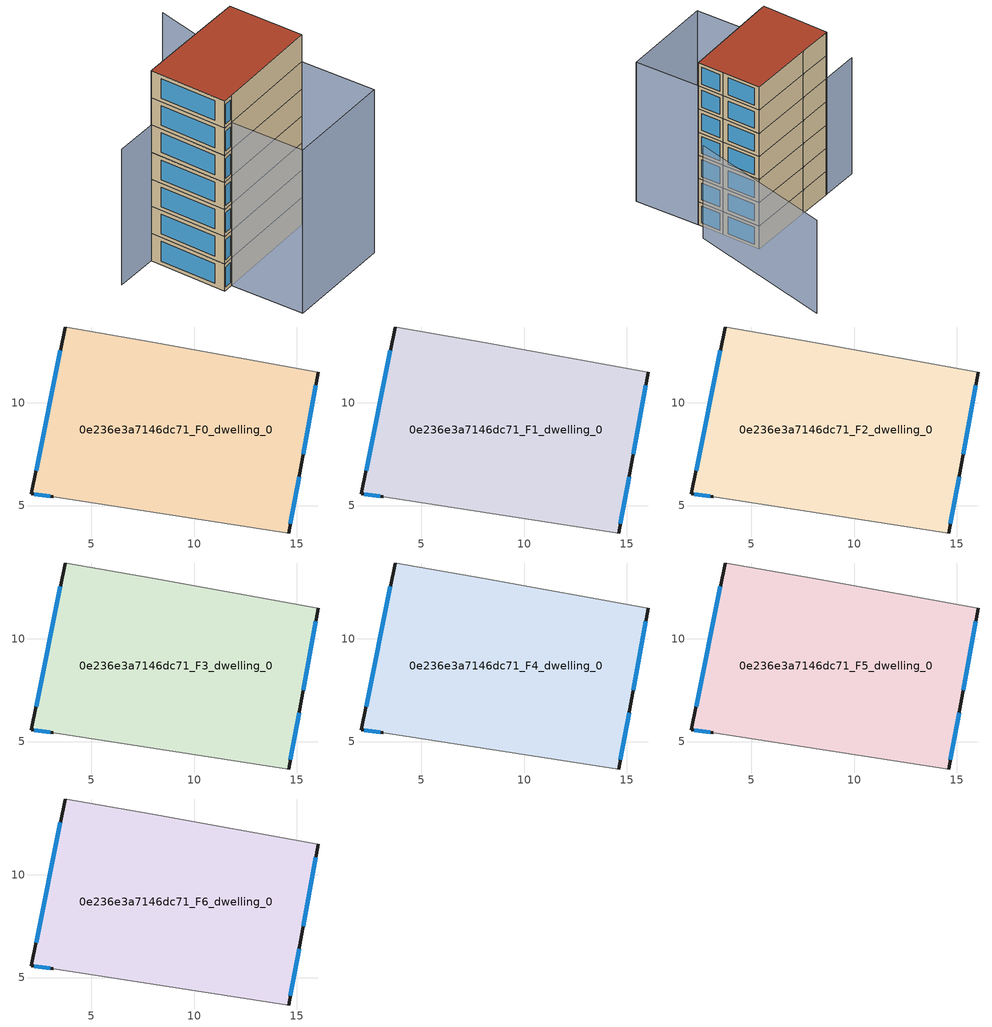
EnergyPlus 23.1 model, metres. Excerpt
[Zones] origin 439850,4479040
0e236e3a7146dc71_F0_dwelling_0
 floor ground (EU_floor_Construction): 16.03,11.49 15.19,6.84 14.6,3.66 3.15,5.42 2.09,5.57 3.72,13.68 3.8,13.67 8,12.94 z0
 wall outside (EU_wall_Construction): 14.6,3.66 15.19,6.84 16.03,11.49 / 3.72,13.68 2.09,5.57 3.15,5.42 z0:3
 wall adiabatic (EU_wall_Construction): 16.03,11.49 8,12.94 3.8,13.67 3.72,13.68 / 3.15,5.42 14.6,3.66 z0:3
 window (EU_Window_Construction): 15.3,7.49 15.91,10.84 / 14.68,4.1 15.11,6.4 / 2.23,5.55 3.01,5.44 / 3.49,12.56 2.31,6.7 z0.42:2.58
0e236e3a7146dc71_F1_dwelling_0
 floor to 0e236e3a7146dc71_F0_dwelling_0 (EU_floor_Construction): 16.03,11.49 15.19,6.84 14.6,3.66 3.15,5.42 2.09,5.57 3.72,13.68 3.8,13.67 8,12.94 z3
 wall outside (EU_wall_Construction): 14.6,3.66 15.19,6.84 16.03,11.49 / 3.72,13.68 2.09,5.57 3.15,5.42 z3:6
 wall adiabatic (EU_wall_Construction): 16.03,11.49 8,12.94 3.8,13.67 3.72,13.68 / 3.15,5.42 14.6,3.66 z3:6
 window (EU_Window_Construction): 15.3,7.49 15.91,10.84 / 14.68,4.1 15.11,6.4 / 2.23,5.55 3.01,5.44 / 3.49,12.56 2.31,6.7 z3.42:5.58
0e236e3a7146dc71_F2_dwelling_0
 floor to 0e236e3a7146dc71_F1_dwelling_0 (EU_floor_Construction): 16.03,11.49 15.19,6.84 14.6,3.66 3.15,5.42 2.09,5.57 3.72,13.68 3.8,13.67 8,12.94 z6
 wall outside (EU_wall_Construction): 14.6,3.66 15.19,6.84 16.03,11.49 / 3.72,13.68 2.09,5.57 3.15,5.42 z6:9
 wall adiabatic (EU_wall_Construction): 16.03,11.49 8,12.94 3.8,13.67 3.72,13.68 / 3.15,5.42 14.6,3.66 z6:9
 window (EU_Window_Construction): 15.3,7.49 15.91,10.84 / 14.68,4.1 15.11,6.4 / 2.23,5.55 3.01,5.44 / 3.49,12.56 2.31,6.7 z6.42:8.58
0e236e3a7146dc71_F3_dwelling_0
 floor to 0e236e3a7146dc71_F2_dwelling_0 (EU_floor_Construction): 16.03,11.49 15.19,6.84 14.6,3.66 3.15,5.42 2.09,5.57 3.72,13.68 3.8,13.67 8,12.94 z9
 wall outside (EU_wall_Construction): 14.6,3.66 15.19,6.84 16.03,11.49 / 3.72,13.68 2.09,5.57 3.15,5.42 z9:12
 wall adiabatic (EU_wall_Construction): 16.03,11.49 8,12.94 3.8,13.67 3.72,13.68 / 3.15,5.42 14.6,3.66 z9:12
 window (EU_Window_Construction): 15.3,7.49 15.91,10.84 / 14.68,4.1 15.11,6.4 / 2.23,5.55 3.01,5.44 / 3.49,12.56 2.31,6.7 z9.42:11.58
0e236e3a7146dc71_F4_dwelling_0
 floor to 0e236e3a7146dc71_F3_dwelling_0 (EU_floor_Construction): 16.03,11.49 15.19,6.84 14.6,3.66 3.15,5.42 2.09,5.57 3.72,13.68 3.8,13.67 8,12.94 z12
 wall outside (EU_wall_Construction): 14.6,3.66 15.19,6.84 16.03,11.49 / 3.72,13.68 2.09,5.57 3.15,5.42 z12:15
 wall adiabatic (EU_wall_Construction): 16.03,11.49 8,12.94 3.8,13.67 3.72,13.68 / 3.15,5.42 14.6,3.66 z12:15
 window (EU_Window_Construction): 15.3,7.49 15.91,10.84 / 14.68,4.1 15.11,6.4 / 2.23,5.55 3.01,5.44 / 3.49,12.56 2.31,6.7 z12.42:14.58
0e236e3a7146dc71_F5_dwelling_0
 floor to 0e236e3a7146dc71_F4_dwelling_0 (EU_floor_Construction): 16.03,11.49 15.19,6.84 14.6,3.66 3.15,5.42 2.09,5.57 3.72,13.68 3.8,13.67 8,12.94 z15
 wall outside (EU_wall_Construction): 14.6,3.66 15.19,6.84 16.03,11.49 / 3.72,13.68 2.09,5.57 3.15,5.42 z15:18
 wall adiabatic (EU_wall_Construction): 16.03,11.49 8,12.94 3.8,13.67 3.72,13.68 / 3.15,5.42 14.6,3.66 z15:18
 window (EU_Window_Construction): 15.3,7.49 15.91,10.84 / 14.68,4.1 15.11,6.4 / 2.23,5.55 3.01,5.44 / 3.49,12.56 2.31,6.7 z15.42:17.58
0e236e3a7146dc71_F6_dwelling_0
 floor to 0e236e3a7146dc71_F5_dwelling_0 (EU_floor_Construction): 16.03,11.49 15.19,6.84 14.6,3.66 3.15,5.42 2.09,5.57 3.72,13.68 3.8,13.67 8,12.94 z18
 wall outside (EU_wall_Construction): 14.6,3.66 15.19,6.84 16.03,11.49 / 3.72,13.68 2.09,5.57 3.15,5.42 z18:21
 wall adiabatic (EU_wall_Construction): 16.03,11.49 8,12.94 3.8,13.67 3.72,13.68 / 3.15,5.42 14.6,3.66 z18:21
 window (EU_Window_Construction): 15.3,7.49 15.91,10.84 / 14.68,4.1 15.11,6.4 / 2.23,5.55 3.01,5.44 / 3.49,12.56 2.31,6.7 z18.42:20.58
 roof outside (EU_roof_Construction): 14.6,3.66 15.19,6.84 16.03,11.49 8,12.94 3.8,13.67 3.72,13.68 2.09,5.57 3.15,5.42 z21
shading: 1.91,-2.3 3.17,5.5 / 3.17,5.5 14.6,3.66 / 14.6,3.66 13.35,-4.14 / 13.35,-4.14 1.91,-2.3 z0:18; 16.7,5.21 24.28,21.98 z0:12; 16.04,11.49 -0.89,14.49 z0:15
[Building]
EU S2 Campaign: North Axis=0; Terrain=City; Solar Distribution=FullExterior
[Site:Location]
Madrid: Latitude=40.5; Longitude=-3.5; Time Zone=1; Elevation=609
[SizingPeriod:WeatherFileDays]
AnnualSizingPeriod: Begin Month=1; Begin Day of Month=1; End Month=12; End Day of Month=31; Day of Week for Start Day=Monday; Use Weather File Daylight Saving Period=No; Use Weather File Rain and Snow Indicators=No
[MATERIAL]
EU_InternalMass_Material: Roughness=MediumRough; Thickness=0.1; Conductivity=1; Density=1800; Specific Heat=900; Thermal Absorptance=0.9; Solar Absorptance=0.7; Visible Absorptance=0.7
[MATERIAL:NOMASS] Roughness=MediumRough; Thermal Absorptance=0.9; Solar Absorptance=0.7; Visible Absorptance=0.7
Name | Thermal Resistance
EU_wall_NoMass | 1.60022
EU_roof_NoMass | 1.57597
EU_floor_NoMass | 0.470652
[WINDOWMATERIAL:SIMPLEGLAZINGSYSTEM]
EU_Window_SimpleGlazing: UFactor=3.28802; Solar Heat Gain Coefficient=0.85; Visible Transmittance=0.85
[CONSTRUCTION]
EU_wall_Construction: EU_wall_NoMass
EU_roof_Construction: EU_roof_NoMass
EU_floor_Construction: EU_floor_NoMass
EU_Window_Construction: EU_Window_SimpleGlazing
EU_InternalMass_Construction: EU_InternalMass_Material
[ZONE] Type=1; Multiplier=1; Ceiling Height=autocalculate; Volume=306.438; Floor Area=autocalculate; Part of Total Floor Area=Yes
0e236e3a7146dc71_F0_dwelling_0; 0e236e3a7146dc71_F1_dwelling_0; 0e236e3a7146dc71_F2_dwelling_0; 0e236e3a7146dc71_F3_dwelling_0; 0e236e3a7146dc71_F4_dwelling_0; 0e236e3a7146dc71_F5_dwelling_0; 0e236e3a7146dc71_F6_dwelling_0
[INTERNALMASS] Construction=EU_InternalMass_Construction; Surface Area=102.146
Name | Zone or ZoneList
0e236e3a7146dc71_F0_dwelling_0_EU_InternalMass | 0e236e3a7146dc71_F0_dwelling_0
0e236e3a7146dc71_F1_dwelling_0_EU_InternalMass | 0e236e3a7146dc71_F1_dwelling_0
0e236e3a7146dc71_F2_dwelling_0_EU_InternalMass | 0e236e3a7146dc71_F2_dwelling_0
0e236e3a7146dc71_F3_dwelling_0_EU_InternalMass | 0e236e3a7146dc71_F3_dwelling_0
0e236e3a7146dc71_F4_dwelling_0_EU_InternalMass | 0e236e3a7146dc71_F4_dwelling_0
0e236e3a7146dc71_F5_dwelling_0_EU_InternalMass | 0e236e3a7146dc71_F5_dwelling_0
0e236e3a7146dc71_F6_dwelling_0_EU_InternalMass | 0e236e3a7146dc71_F6_dwelling_0
[OTHEREQUIPMENT] Fuel Type=Electricity; Design Level Calculation Method=Watts/Area; Power per Zone Floor Area=1; Fraction Latent=0; Fraction Radiant=0; Fraction Lost=0; Carbon Dioxide Generation Rate=0; EndUse Subcategory=EU_Step8_InternalGains
Name | Zone or ZoneList or Space or SpaceList | Schedule
EU_Step8_InternalGain_0e236e3a7146dc71_F0_dwelling_0_f000 | 0e236e3a7146dc71_F0_dwelling_0 | EU_Step8_GainSchedule_0e236e3a7146dc71_F0_dwelling_0_f000
EU_Step8_InternalGain_0e236e3a7146dc71_F1_dwelling_0_f000 | 0e236e3a7146dc71_F1_dwelling_0 | EU_Step8_GainSchedule_0e236e3a7146dc71_F1_dwelling_0_f000
EU_Step8_InternalGain_0e236e3a7146dc71_F2_dwelling_0_f000 | 0e236e3a7146dc71_F2_dwelling_0 | EU_Step8_GainSchedule_0e236e3a7146dc71_F2_dwelling_0_f000
EU_Step8_InternalGain_0e236e3a7146dc71_F3_dwelling_0_f000 | 0e236e3a7146dc71_F3_dwelling_0 | EU_Step8_GainSchedule_0e236e3a7146dc71_F3_dwelling_0_f000
EU_Step8_InternalGain_0e236e3a7146dc71_F4_dwelling_0_f000 | 0e236e3a7146dc71_F4_dwelling_0 | EU_Step8_GainSchedule_0e236e3a7146dc71_F4_dwelling_0_f000
EU_Step8_InternalGain_0e236e3a7146dc71_F5_dwelling_0_f000 | 0e236e3a7146dc71_F5_dwelling_0 | EU_Step8_GainSchedule_0e236e3a7146dc71_F5_dwelling_0_f000
EU_Step8_InternalGain_0e236e3a7146dc71_F6_dwelling_0_f000 | 0e236e3a7146dc71_F6_dwelling_0 | EU_Step8_GainSchedule_0e236e3a7146dc71_F6_dwelling_0_f000
[ZONEVENTILATION:DESIGNFLOWRATE] Schedule=EU_AlwaysOn; Design Flow Rate Calculation Method=AirChanges/Hour; Air Changes per Hour=0.480704; Ventilation Type=Natural; Fan Pressure Rise=0; Fan Total Efficiency=1; Constant Term Coefficient=1; Temperature Term Coefficient=0; Velocity Term Coefficient=0; Velocity Squared Term Coefficient=0; Minimum Indoor Temperature=-100; Maximum Indoor Temperature=100; Delta Temperature=-100; Minimum Outdoor Temperature=-100; Maximum Outdoor Temperature=100; Maximum Wind Speed=40
Name | Zone or ZoneList or Space or SpaceList
EU_ConstantAir_0e236e3a7146dc71_F0_dwelling_0 | 0e236e3a7146dc71_F0_dwelling_0
EU_ConstantAir_0e236e3a7146dc71_F1_dwelling_0 | 0e236e3a7146dc71_F1_dwelling_0
EU_ConstantAir_0e236e3a7146dc71_F2_dwelling_0 | 0e236e3a7146dc71_F2_dwelling_0
EU_ConstantAir_0e236e3a7146dc71_F3_dwelling_0 | 0e236e3a7146dc71_F3_dwelling_0
EU_ConstantAir_0e236e3a7146dc71_F4_dwelling_0 | 0e236e3a7146dc71_F4_dwelling_0
EU_ConstantAir_0e236e3a7146dc71_F5_dwelling_0 | 0e236e3a7146dc71_F5_dwelling_0
EU_ConstantAir_0e236e3a7146dc71_F6_dwelling_0 | 0e236e3a7146dc71_F6_dwelling_0
[HVACTEMPLATE:THERMOSTAT] Constant Heating Setpoint=20; Constant Cooling Setpoint=50
EU_HeatOnly_0e236e3a7146dc71_F0_dwelling_0; EU_HeatOnly_0e236e3a7146dc71_F1_dwelling_0; EU_HeatOnly_0e236e3a7146dc71_F2_dwelling_0; EU_HeatOnly_0e236e3a7146dc71_F3_dwelling_0; EU_HeatOnly_0e236e3a7146dc71_F4_dwelling_0; EU_HeatOnly_0e236e3a7146dc71_F5_dwelling_0; EU_HeatOnly_0e236e3a7146dc71_F6_dwelling_0
[HVACTEMPLATE:ZONE:IDEALLOADSAIRSYSTEM] System Availability Schedule=EU_AlwaysOn; Maximum Heating Supply Air Temperature=50; Minimum Cooling Supply Air Temperature=13; Maximum Heating Supply Air Humidity Ratio=0.0156; Minimum Cooling Supply Air Humidity Ratio=0.0077; Heating Limit=NoLimit; Cooling Limit=NoLimit; Heating Availability Schedule=EU_AlwaysOn; Cooling Availability Schedule=EU_CoolingOff; Dehumidification Control Type=ConstantSensibleHeatRatio; Cooling Sensible Heat Ratio=0.7; Dehumidification Setpoint=60; Humidification Control Type=None; Humidification Setpoint=30; Outdoor Air Method=None; Outdoor Air Flow Rate per Person=0.00944; Outdoor Air Flow Rate per Zone Floor Area=0; Outdoor Air Flow Rate per Zone=0; Demand Controlled Ventilation Type=None; Outdoor Air Economizer Type=NoEconomizer; Heat Recovery Type=None; Sensible Heat Recovery Effectiveness=0.7; Latent Heat Recovery Effectiveness=0.65
Name | Template Thermostat
0e236e3a7146dc71_F0_dwelling_0 | EU_HeatOnly_0e236e3a7146dc71_F0_dwelling_0
0e236e3a7146dc71_F1_dwelling_0 | EU_HeatOnly_0e236e3a7146dc71_F1_dwelling_0
0e236e3a7146dc71_F2_dwelling_0 | EU_HeatOnly_0e236e3a7146dc71_F2_dwelling_0
0e236e3a7146dc71_F3_dwelling_0 | EU_HeatOnly_0e236e3a7146dc71_F3_dwelling_0
0e236e3a7146dc71_F4_dwelling_0 | EU_HeatOnly_0e236e3a7146dc71_F4_dwelling_0
0e236e3a7146dc71_F5_dwelling_0 | EU_HeatOnly_0e236e3a7146dc71_F5_dwelling_0
0e236e3a7146dc71_F6_dwelling_0 | EU_HeatOnly_0e236e3a7146dc71_F6_dwelling_0
[SIZING:ZONE] Zone Cooling Design Supply Air Temperature Input Method=SupplyAirTemperature; Zone Cooling Design Supply Air Temperature=13; Zone Heating Design Supply Air Temperature Input Method=SupplyAirTemperature; Zone Heating Design Supply Air Temperature=50; Zone Cooling Design Supply Air Humidity Ratio=0.008; Zone Heating Design Supply Air Humidity Ratio=0.008; Cooling Design Air Flow Method=DesignDay; Cooling Design Air Flow Rate=0; Cooling Minimum Air Flow per Zone Floor Area=0.000762; Cooling Minimum Air Flow=0; Cooling Minimum Air Flow Fraction=0.2; Heating Design Air Flow Method=DesignDay; Heating Design Air Flow Rate=0; Heating Maximum Air Flow per Zone Floor Area=0.002032; Heating Maximum Air Flow=0.141576; Heating Maximum Air Flow Fraction=0.3; Account for Dedicated Outdoor Air System=No; Dedicated Outdoor Air System Control Strategy=NeutralSupplyAir; Dedicated Outdoor Air Low Setpoint Temperature for Design=autosize; Dedicated Outdoor Air High Setpoint Temperature for Design=autosize; Zone Load Sizing Method=Sensible Load Only No Latent Load; Zone Latent Cooling Design Supply Air Humidity Ratio Input Method=HumidityRatioDifference; Zone Cooling Design Supply Air Humidity Ratio Difference=0.005; Zone Latent Heating Design Supply Air Humidity Ratio Input Method=HumidityRatioDifference; Zone Humidification Design Supply Air Humidity Ratio Difference=0.005
0e236e3a7146dc71_F0_dwelling_0; 0e236e3a7146dc71_F1_dwelling_0; 0e236e3a7146dc71_F2_dwelling_0; 0e236e3a7146dc71_F3_dwelling_0; 0e236e3a7146dc71_F4_dwelling_0; 0e236e3a7146dc71_F5_dwelling_0; 0e236e3a7146dc71_F6_dwelling_0
[SCHEDULE:CONSTANT]
Name | Hourly Value
EU_AlwaysOn | 1
EU_CoolingOff | 0
[SCHEDULE:FILE] Column Number=1; Rows to Skip at Top=0; Number of Hours of Data=8760; Column Separator=Comma; Interpolate to Timestep=No; Minutes per Item=60; Adjust Schedule for Daylight Savings=Yes
Name | File
EU_Step8_GainSchedule_0e236e3a7146dc71_F0_dwelling_0_f000 | ../../schedules/0e236e3a7146dc71/0e236e3a7146dc71_F0_dwelling_0_f000_gain.csv
EU_Step8_GainSchedule_0e236e3a7146dc71_F1_dwelling_0_f000 | ../../schedules/0e236e3a7146dc71/0e236e3a7146dc71_F1_dwelling_0_f000_gain.csv
EU_Step8_GainSchedule_0e236e3a7146dc71_F2_dwelling_0_f000 | ../../schedules/0e236e3a7146dc71/0e236e3a7146dc71_F2_dwelling_0_f000_gain.csv
EU_Step8_GainSchedule_0e236e3a7146dc71_F3_dwelling_0_f000 | ../../schedules/0e236e3a7146dc71/0e236e3a7146dc71_F3_dwelling_0_f000_gain.csv
EU_Step8_GainSchedule_0e236e3a7146dc71_F4_dwelling_0_f000 | ../../schedules/0e236e3a7146dc71/0e236e3a7146dc71_F4_dwelling_0_f000_gain.csv
EU_Step8_GainSchedule_0e236e3a7146dc71_F5_dwelling_0_f000 | ../../schedules/0e236e3a7146dc71/0e236e3a7146dc71_F5_dwelling_0_f000_gain.csv
EU_Step8_GainSchedule_0e236e3a7146dc71_F6_dwelling_0_f000 | ../../schedules/0e236e3a7146dc71/0e236e3a7146dc71_F6_dwelling_0_f000_gain.csv
